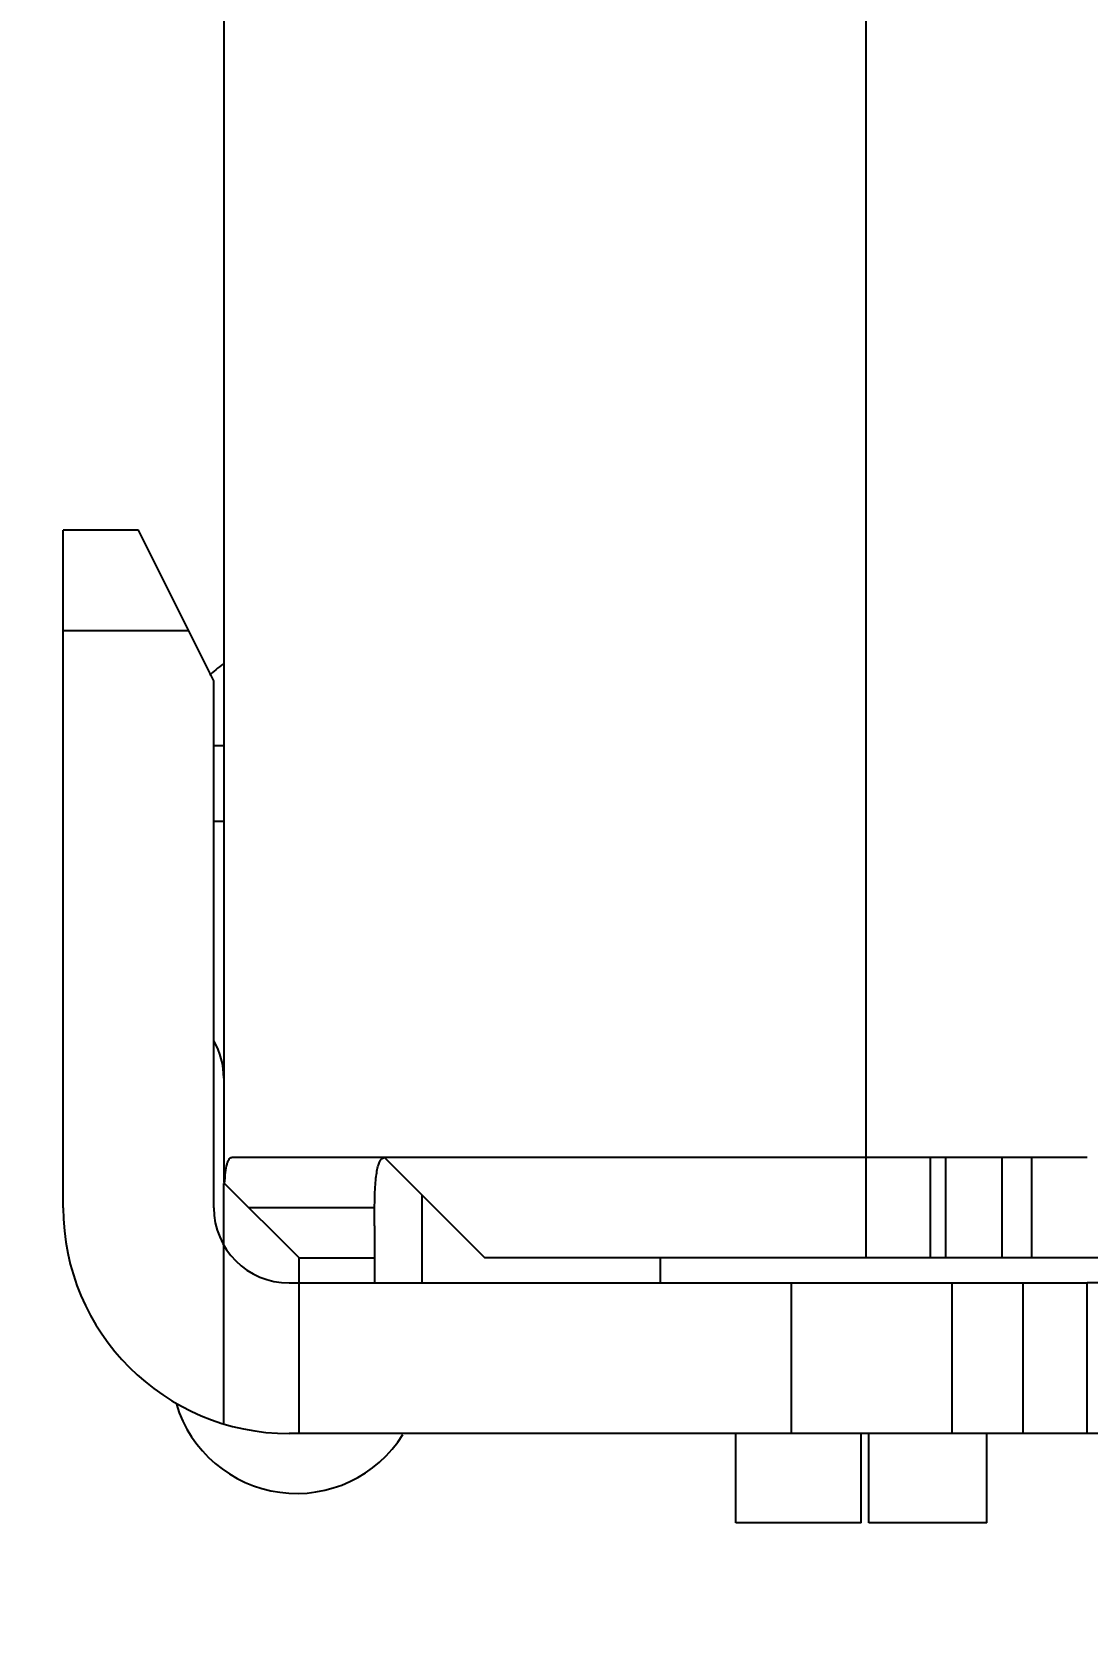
# Model space of a CAD drawing. Header units: inches. Extents: x -37.2 to 29.4, y -3.8 to 37.3.
# Drawn here: x -24.882 to -22.78, y 21.794 to 24.965 of the extents above; entities that cross this region are included whole.
import ezdxf

# ---------------------------------------------------------------- set-up
doc = ezdxf.new("R2010")
doc.units = ezdxf.units.IN
doc.header["$LTSCALE"] = 1.21
doc.header["$MEASUREMENT"] = 0
doc.header["$PDMODE"] = 3
doc.header["$PDSIZE"] = 0.3125
doc.layers.get('0').update_dxf_attribs({"linetype": 'CONTINUOUS'})
doc.layers.get('Defpoints').update_dxf_attribs({"linetype": 'CONTINUOUS'})
doc.layers.add('DIM', color=3, linetype='CONTINUOUS')
doc.styles.get("Standard").update_dxf_attribs({"font": 'txt', "width": 0.8})
doc.dimstyles.get("Standard").update_dxf_attribs({"dimtxt": 0.15625, "dimasz": 0.1875, "dimexe": 0.125, "dimexo": 0.0625, "dimgap": 0.09, "dimtad": 0, "dimtih": 1, "dimtoh": 1, "dimzin": 4, "dimdsep": 46, "dimtxsty": 'STANDARD', "dimblk": '_FILLED', "dimblk1": '_FILLED', "dimblk2": '_FILLED', "dimcen": 0.09, "dimazin": 1, "dimtp": 0.01, "dimtm": 0.01, "dimtfac": 1, "dimtofl": 0, "dimtmove": 0, "dimatfit": 3, "dimldrblk": '_FILLED', "dimfxl": 1, "dimtolj": 1, "dimtzin": 4, "dimarcsym": 0})

# ---------------------------------------------------------------- blocks, each defined once
blk = doc.blocks.new('_FILLED')
at = {"color": 0, "linetype": 'ByBlock'}
blk.add_solid([(0, 0), (-1, 0.1667), (-1, -0.1667)], dxfattribs=at)
blk = doc.blocks.new('*D5')
at = {"layer": 'Defpoints', "color": 0}
for p in [(-36.4962, 28.4485), (-28.0296, 28.4485), (-12.0218, 0.4472)]:
    blk.add_point(p, dxfattribs=at)
at = {"layer": 'DIM', "color": 0, "lineweight": -2}
for p, q in [((-28.0921, 28.4485), (-36.6212, 28.4485)), ((-36.4962, 27.4485), (-36.4962, 16.0045)), ((-36.4962, 1.4472), (-36.4962, 12.8912)), ((-12.0843, 0.4472), (-36.6212, 0.4472))]:
    blk.add_line(p, q, dxfattribs=at)
for p, rotation in [((-36.4962, 28.4485), 90), ((-36.4962, 0.4472), 270)]:
    blk.add_blockref('_FILLED', p, dxfattribs=dict(at, rotation=rotation))
at = {"layer": 'DIM', "color": 0, "insert": (-36.4962, 14.4478), "char_height": 1, "attachment_point": 5, "rotation": 90}
blk.add_mtext('\\A1;28.00', dxfattribs=at)

msp = doc.modelspace()

# ---------------------------------------------------------------- linework, layer by layer
at = {"color": 7, "linetype": 'Continuous'}
for p, q in [((-24.5, 29.7021), (-24.5, 22.6721)), ((-23.22, 22.5221), (-23.22, 29.7021)), ((-24.82, 22.6221), (-24.82, 23.9721)), ((-24.67, 23.9721), (-24.82, 23.9721)), ((-24.52, 23.6721), (-24.67, 23.9721)), ((-24.82, 23.7721), (-24.57, 23.7721)), ((-24.52, 22.6221), (-24.52, 23.6721)), ((-24.5, 23.5421), (-24.52, 23.5421)), ((-24.52, 23.3921), (-24.5, 23.3921)), ((-22.78, 22.7221), (-24.4843, 22.7221)), ((-24.18, 22.7221), (-23.98, 22.5221)), ((-23.0925, 22.7221), (-23.0925, 22.5221)), ((-23.0625, 22.7221), (-23.0625, 22.5221)), ((-22.95, 22.7221), (-22.95, 22.5221)), ((-22.89, 22.5221), (-22.89, 22.7221)), ((-24.5, 22.1913), (-24.5, 22.6704)), ((-24.35, 22.5221), (-24.4983, 22.6704)), ((-24.1051, 22.4721), (-24.1051, 22.6472)), ((-24.1997, 22.6221), (-24.45, 22.6221)), ((-24.2, 22.5858), (-24.1997, 22.6221)), ((-24.2, 22.5858), (-24.2, 22.4721)), ((-24.35, 22.1721), (-24.35, 22.5221)), ((-24.35, 22.5221), (-24.2, 22.5221)), ((-22.636, 22.5221), (-23.98, 22.5221)), ((-23.63, 22.4721), (-23.63, 22.5221)), ((-24.37, 22.4721), (-22.78, 22.4721)), ((-23.3698, 22.4721), (-23.3698, 22.1721)), ((-23.049, 22.1721), (-23.049, 22.4721)), ((-22.9084, 22.4721), (-22.9084, 22.1721)), ((-22.78, 22.1721), (-22.78, 22.4721)), ((-22.78, 22.1721), (-24.37, 22.1721)), ((-23.48, 21.9939), (-23.48, 22.1721)), ((-23.23, 21.9939), (-23.23, 22.1721)), ((-23.215, 21.9939), (-23.215, 22.1721)), ((-22.98, 21.9939), (-22.98, 22.1721)), ((-23.23, 21.9939), (-23.48, 21.9939)), ((-22.98, 21.9939), (-23.215, 21.9939))]:
    msp.add_line(p, q, dxfattribs=at)
for centre, radius, start, end in [((-24.355, 23.5027), 0.25, 125.9872, 134.0318), ((-24.65, 22.88), 0.15, 0, 29.9041), ((-24.37, 22.6221), 0.45, 180, 270), ((-24.37, 22.6221), 0.15, 180, 270), ((-24.3551, 22.3027), 0.25, 196.7174, 327.9571)]:
    msp.add_arc(centre, radius, start, end, dxfattribs=at)
for points, knots in [([(-24.4983, 22.6704), (-24.4979, 22.6778), (-24.4969, 22.6906), (-24.4947, 22.7054), (-24.492, 22.7142), (-24.4899, 22.7185), (-24.4874, 22.7214), (-24.4853, 22.7221), (-24.4843, 22.7221)], [0, 0, 0, 0, 0.396301, 0.692128, 0.801126, 0.885377, 0.948565, 1, 1, 1, 1]), ([(-24.1997, 22.6221), (-24.1994, 22.6359), (-24.199, 22.6555), (-24.1971, 22.6798), (-24.1952, 22.6943), (-24.1926, 22.7059), (-24.1894, 22.7146), (-24.1852, 22.7205), (-24.1812, 22.7221), (-24.1794, 22.7221)], [0, 0, 0, 0, 0.390034, 0.551988, 0.689235, 0.800891, 0.886957, 0.950101, 1, 1, 1, 1]), ([(-22.6303, 22.5721), (-22.6305, 22.562), (-22.6312, 22.5432), (-22.6351, 22.5171), (-22.6436, 22.4986), (-22.6541, 22.4881), (-22.6673, 22.4801), (-22.6881, 22.4746), (-22.7162, 22.4724), (-22.7473, 22.4721), (-22.7689, 22.4721), (-22.78, 22.4721)], [0, 0, 0, 0, 0.138155, 0.258905, 0.36183, 0.410568, 0.460694, 0.572168, 0.702395, 0.847441, 1, 1, 1, 1]), ([(-22.63, 22.1978), (-22.63, 22.1947), (-22.6321, 22.1878), (-22.6418, 22.1808), (-22.6558, 22.1765), (-22.6744, 22.1739), (-22.6969, 22.1726), (-22.7228, 22.1722), (-22.7508, 22.1721), (-22.7702, 22.1721), (-22.78, 22.1721)], [0, 0, 0, 0, 0.058249, 0.124867, 0.214663, 0.331928, 0.474576, 0.637764, 0.815436, 1, 1, 1, 1])]:
    msp.add_open_spline(points, degree=3, knots=knots, dxfattribs=at)

# ---------------------------------------------------------------- dimensions: what is measured, and where the dimension line sits
at = {"layer": 'DIM'}
dim = msp.add_linear_dim(base=(-36.4962, 28.4485), p1=(-12.0218, 0.4472), p2=(-28.0296, 28.4485), angle=90, dimstyle='STANDARD', override={"dimtxt": 1, "dimasz": 1, "dimtih": 0, "dimtoh": 0, "dimzin": 0, "dimcen": 0.198, "dimadec": 0, "dimazin": 0, "dimtp": 0, "dimtm": 0, "dimtdec": 4, "dimtzin": 0}, dxfattribs=at)
dim.commit()
dim.dimension.update_dxf_attribs({"geometry": '*D5', "text_midpoint": (-36.4962, 14.4478)})

doc.saveas('drawing.dxf')
